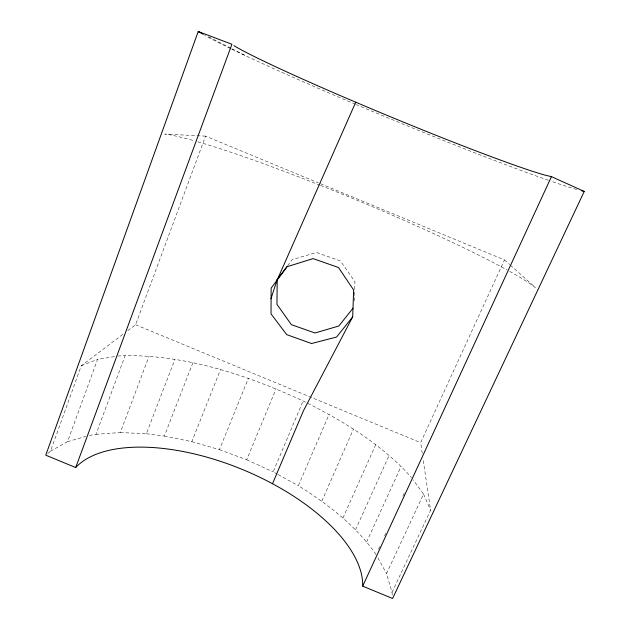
<?xml version="1.0" encoding="UTF-8"?>
<svg xmlns="http://www.w3.org/2000/svg" width="630" height="630" viewBox="0 0 630 630"><rect width="100%" height="100%" fill="white"/><g stroke="black" fill="none" stroke-linecap="round" stroke-linejoin="round"><path stroke-width="0.47" stroke-dasharray="3.15 2.36" d="M354.383 300.912L354.674 290.359M354.698 289.398L354.911 281.728L340.476 260.938L316.449 252.48L292.233 259.655L287.603 265.766M47.77 453.482L50.455 451.214L81.27 365.786L123.945 333.538M50.455 451.214L67.552 441.693L97.555 359.344L114.857 356.525M127.827 330.608L135.584 324.741L205.545 136.127L318.213 182.787M89.31 435.456L95.957 434.322L125.173 355.619C187.189 355.115 247.425 375.149 303.117 400.964C342.704 420.801 381.835 444.079 411.492 477.524M95.957 434.322L120.291 432.55L149.129 356.155M120.291 432.55L146.341 433.739L174.975 359.273M146.341 433.739L164.335 436.062L192.93 362.659M164.335 436.062L191.819 441.669L220.5 369.519M191.819 441.669L219.429 449.639L248.37 378.323M219.429 449.639L246.7 459.766L276.058 388.868M277.357 474.162L273.16 471.854L303.117 400.964M376.031 554.518C356.092 525.719 327.773 504.079 298.352 485.714L329.08 414.422M321.796 501.157L353.461 429.054M342.956 517.962L375.74 444.623M355.517 529.783L389.127 455.411M366.605 542.013L401.113 466.413M422.226 453.269L420.659 442.654L504.488 259.914L319.127 183.157M378.473 549.21L379.701 546.556M384.591 535.933L385.812 533.279M402.932 496.109L404.972 491.683M392.254 594.996L392.01 592.373L386.544 573.536L423.533 494.14L413.209 479.902M392.01 592.373L430.605 510.229L422.935 458.097M81.27 365.786L97.555 359.344M67.552 441.693L85.648 436.409M117.747 356.052L125.173 355.619M205.545 136.127L164.847 134.08A209.491 17.451 22.5 0 1 194.111 140.734M135.584 324.741L420.659 442.654M246.7 459.766L273.16 471.854M208.585 36.808L231.068 48.321M231.927 48.762L244.897 55.401M278.192 474.626L298.352 485.714M504.488 259.914L509.623 264.505M510.355 265.159L535.287 287.453A209.491 17.451 22.5 0 0 509.694 271.404M377.858 557.826L386.544 573.536M423.533 494.14L430.605 510.229M197.804 141.797A209.491 17.451 22.5 0 1 319.701 185.094M320.575 185.44A209.491 17.451 22.5 0 1 507.095 269.963M576.734 189.488A215.082 9.379 22.5 0 1 550.919 181.164M548.399 180.29A215.082 9.379 22.5 0 1 356.336 104.619M355.454 104.249A215.082 9.379 22.5 0 1 231.186 48.872M230.383 48.479A215.082 9.379 22.5 0 1 204.813 35.406M204.041 34.973A215.082 9.379 22.5 0 1 201.86 33.721"/><path stroke-width="0.94" d="M287.028 266.529L277.2 279.523L276.956 304.322L291.375 324.663L314.961 332.986L338.798 326.009L353.044 308.157M352.682 316.882L336.562 337.034L311.566 343.523L286.697 334.632L271.026 313.898L271.136 288.154L287.091 266.718L313.071 258.615L338.491 267.498L353.658 290.036L352.682 316.882L303.471 410.705L272.514 483.738M270.971 298.801L277.2 279.523M75.687 467.547L231.911 44.258L198.206 31.5L45.762 455.175L75.687 467.547A157.744 75.143 22.5 0 1 242.637 469.586A157.744 75.143 22.5 0 1 362.683 586.144L392.577 598.5L584.238 191.433L551.439 176.636L545.982 175.376A176.376 7.844 22.5 0 1 384.087 114.124A176.376 7.844 22.5 0 1 233.974 45.62M277.294 279.689L355.745 102.202M362.683 586.144L551.439 176.636M202.529 33.713L198.206 31.5A215.082 9.379 22.5 0 0 200.379 32.847M584.238 191.433A215.082 9.379 22.5 0 1 581.718 190.835"/></g></svg>
